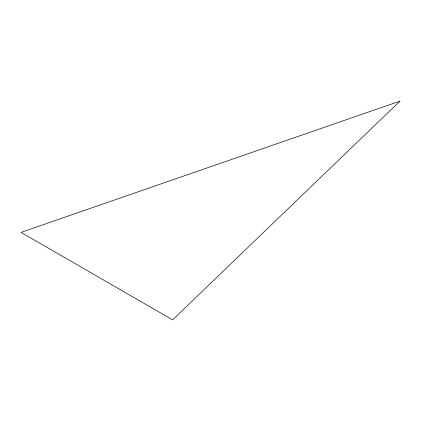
<?xml version="1.0" encoding="UTF-8"?>
<svg xmlns="http://www.w3.org/2000/svg" width="421" height="421" viewBox="0 0 421 421"><rect width="100%" height="100%" fill="white"/><g stroke="black" fill="none" stroke-linecap="round" stroke-linejoin="round"><path stroke-width="0.63" d="M399.95 101.124L172.61 319.876L21.05 232.376L399.95 101.124"/></g></svg>
